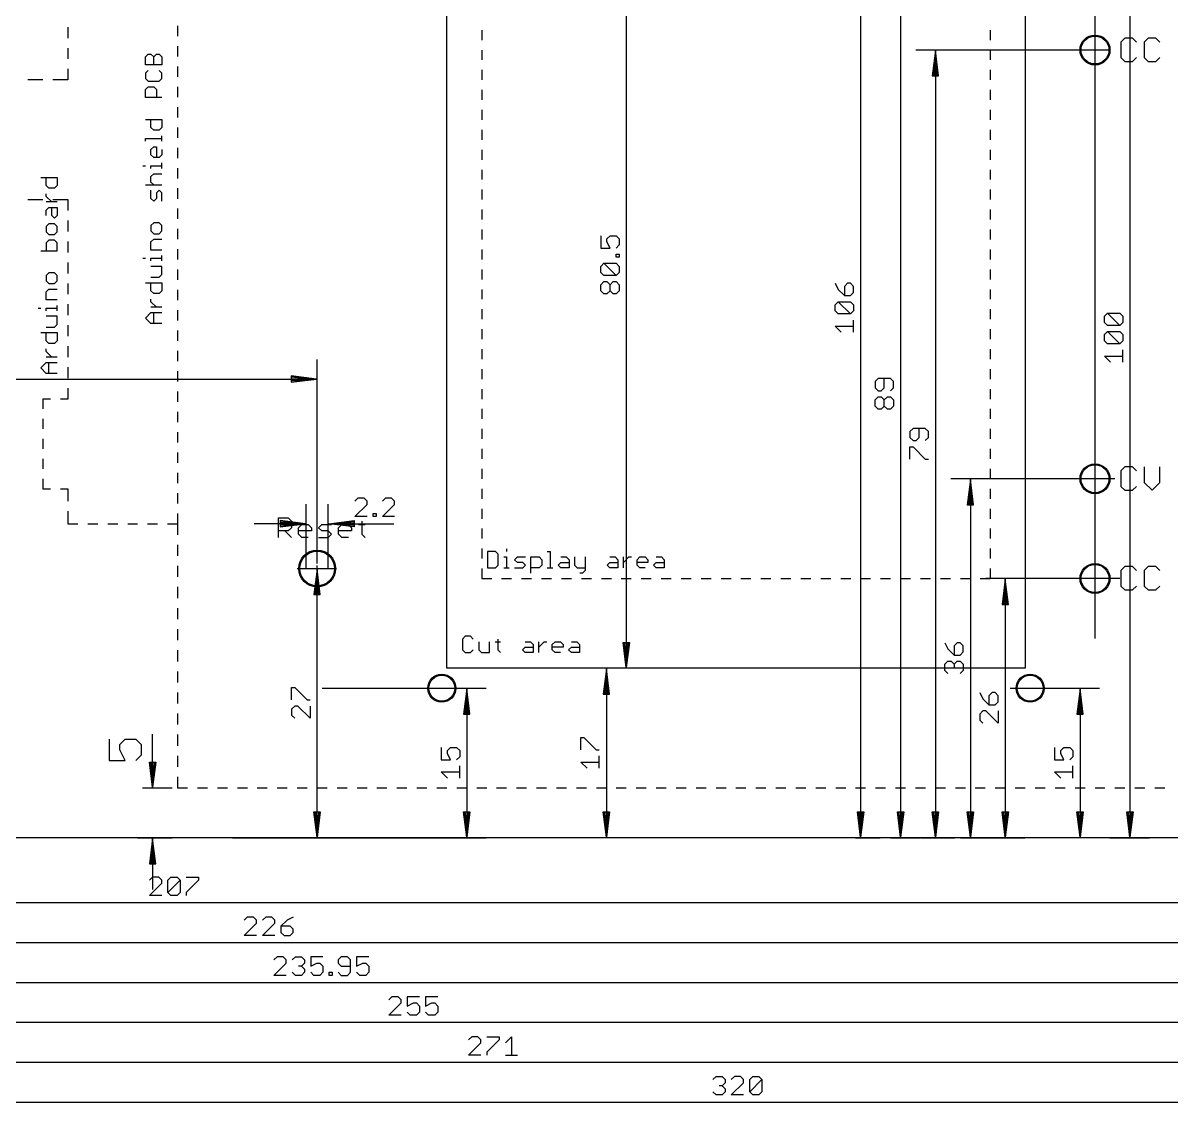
# Model space of a CAD drawing. Extents: x -29 to 390, y -517 to 219.
# Drawn here: x 88.5 to 203.6, y -511.5 to -403.3 of the extents above; entities that cross this region are included whole.
import ezdxf

# ---------------------------------------------------------------- set-up
doc = ezdxf.new("R2010")
doc.units = 0
for name, color, linetype in [('100', 175, 'CONTINUOUS'), ('109', 82, 'CONTINUOUS'), ('20', 4, 'CONTINUOUS'), ('29', 2, 'CONTINUOUS'), ('30', 253, 'CONTINUOUS'), ('47', 2, 'CONTINUOUS')]:
    doc.layers.add(name, color=color, linetype=linetype)

msp = doc.modelspace()

# ---------------------------------------------------------------- linework, layer by layer
at = {"layer": '100'}
for p, q in [((198.9914, -404.8096), (198.6016, -405.1994)), ((198.6016, -405.1994), (198.6016, -406.7586)), ((199.771, -404.8096), (198.9914, -404.8096)), ((200.1608, -405.1994), (199.771, -404.8096)), ((201.3302, -404.8096), (200.9404, -405.1994)), ((200.9404, -405.1994), (200.9404, -406.7586)), ((202.1098, -404.8096), (201.3302, -404.8096)), ((202.4996, -405.1994), (202.1098, -404.8096)), ((198.6016, -406.7586), (198.9914, -407.1484)), ((198.9914, -407.1484), (199.771, -407.1484)), ((199.771, -407.1484), (200.1608, -406.7586)), ((200.9404, -406.7586), (201.3302, -407.1484)), ((201.3302, -407.1484), (202.1098, -407.1484)), ((202.1098, -407.1484), (202.4996, -406.7586)), ((198.9914, -447.8096), (198.6016, -448.1994)), ((199.771, -447.8096), (198.9914, -447.8096)), ((200.1608, -448.1994), (199.771, -447.8096)), ((200.9404, -447.8096), (200.9404, -449.3688)), ((202.4996, -449.3688), (202.4996, -447.8096)), ((198.6016, -448.1994), (198.6016, -449.7586)), ((198.6016, -449.7586), (198.9914, -450.1484)), ((199.771, -450.1484), (200.1608, -449.7586)), ((200.9404, -449.3688), (201.72, -450.1484)), ((201.72, -450.1484), (202.4996, -449.3688)), ((198.9914, -450.1484), (199.771, -450.1484)), ((114.1143, -454.8857), (114.1143, -452.9282)), ((114.1143, -452.9282), (115.093, -452.9282)), ((115.093, -452.9282), (115.4193, -453.2545)), ((115.4193, -453.2545), (115.4193, -453.907)), ((116.1257, -453.907), (116.4519, -453.5807)), ((116.4519, -453.5807), (117.1044, -453.5807)), ((117.1044, -453.5807), (117.4306, -453.907)), ((118.137, -453.907), (118.4633, -453.5807)), ((118.4633, -453.5807), (119.442, -453.5807)), ((120.1484, -453.907), (120.4746, -453.5807)), ((120.4746, -453.5807), (121.1271, -453.5807)), ((121.1271, -453.5807), (121.4534, -453.907)), ((122.1598, -453.5807), (122.8123, -453.5807)), ((122.486, -453.2545), (122.486, -454.5595)), ((115.093, -454.2332), (114.1143, -454.2332)), ((114.7668, -454.2332), (115.4193, -454.8857)), ((115.4193, -453.907), (115.093, -454.2332)), ((116.1257, -454.5595), (116.1257, -453.907)), ((117.4306, -454.2332), (116.1257, -454.2332)), ((116.4519, -454.8857), (116.1257, -454.5595)), ((117.4306, -453.907), (117.4306, -454.2332)), ((118.4633, -454.2332), (118.137, -453.907)), ((119.1158, -454.2332), (118.4633, -454.2332)), ((119.442, -454.5595), (119.1158, -454.2332)), ((119.1158, -454.8857), (119.442, -454.5595)), ((120.1484, -454.5595), (120.1484, -453.907)), ((121.4534, -454.2332), (120.1484, -454.2332)), ((120.4746, -454.8857), (120.1484, -454.5595)), ((121.4534, -453.907), (121.4534, -454.2332)), ((122.486, -454.5595), (122.8123, -454.8857)), ((117.1044, -454.8857), (116.4519, -454.8857)), ((118.137, -454.8857), (119.1158, -454.8857)), ((121.1271, -454.8857), (120.4746, -454.8857)), ((198.9914, -457.8096), (198.6016, -458.1994)), ((199.771, -457.8096), (198.9914, -457.8096)), ((200.1608, -458.1994), (199.771, -457.8096)), ((201.3302, -457.8096), (200.9404, -458.1994)), ((202.1098, -457.8096), (201.3302, -457.8096)), ((202.4996, -458.1994), (202.1098, -457.8096)), ((198.6016, -458.1994), (198.6016, -459.7586)), ((200.9404, -458.1994), (200.9404, -459.7586)), ((198.6016, -459.7586), (198.9914, -460.1484)), ((198.9914, -460.1484), (199.771, -460.1484)), ((199.771, -460.1484), (200.1608, -459.7586)), ((200.9404, -459.7586), (201.3302, -460.1484)), ((201.3302, -460.1484), (202.1098, -460.1484)), ((202.1098, -460.1484), (202.4996, -459.7586))]:
    msp.add_line(p, q, dxfattribs=at)
at = {"layer": '109'}
for p, q in [((93, -403.7), (93, -404.8)), ((104, -403.5741), (104, -404.6111)), ((93, -405.8), (93, -406.9)), ((104, -405.6111), (104, -406.6481)), ((100.7968, -406.6887), (101.068, -406.4175)), ((100.7968, -407.5022), (100.7968, -406.6887)), ((102.4238, -407.5022), (100.7968, -407.5022)), ((101.068, -406.4175), (101.3391, -406.4175)), ((101.3391, -406.4175), (101.6103, -406.6887)), ((101.6103, -406.6887), (101.8815, -406.4175)), ((101.6103, -407.5022), (101.6103, -406.6887)), ((101.8815, -406.4175), (102.1526, -406.4175)), ((102.1526, -406.4175), (102.4238, -406.6887)), ((102.4238, -406.6887), (102.4238, -407.5022)), ((93, -407.9), (93, -409)), ((101.068, -408.0547), (100.7968, -408.3258)), ((100.7968, -408.3258), (100.7968, -408.8682)), ((102.4238, -408.3258), (102.1526, -408.0547)), ((102.4238, -408.8682), (102.4238, -408.3258)), ((104, -407.6481), (104, -408.6852)), ((90.5, -409), (89, -409)), ((93, -409), (91.5, -409)), ((100.7968, -408.8682), (101.068, -409.1393)), ((100.7968, -409.963), (101.068, -409.6918)), ((101.068, -409.1393), (102.1526, -409.1393)), ((101.068, -409.6918), (101.6103, -409.6918)), ((101.6103, -409.6918), (101.8815, -409.963)), ((102.1526, -409.1393), (102.4238, -408.8682)), ((104, -409.6852), (104, -410.7222)), ((100.7968, -410.7765), (100.7968, -409.963)), ((102.4238, -410.7765), (100.7968, -410.7765)), ((101.8815, -409.963), (101.8815, -410.7765)), ((104, -411.7222), (104, -412.7593)), ((100.7968, -412.9661), (102.4238, -412.9661)), ((101.3391, -413.7796), (101.3391, -412.9661)), ((102.4238, -412.9661), (102.4238, -413.7796)), ((101.6103, -414.0508), (101.3391, -413.7796)), ((102.1526, -414.0508), (101.6103, -414.0508)), ((102.4238, -413.7796), (102.1526, -414.0508)), ((104, -413.7593), (104, -414.7963)), ((100.7968, -415.1422), (100.7968, -414.8711)), ((100.7968, -414.8711), (102.4238, -414.8711)), ((102.4238, -415.1422), (102.4238, -414.5999)), ((101.3391, -415.9659), (101.6103, -415.6947)), ((101.3391, -416.5082), (101.3391, -415.9659)), ((101.6103, -416.7794), (101.3391, -416.5082)), ((101.6103, -415.6947), (101.8815, -415.6947)), ((101.8815, -415.6947), (101.8815, -416.7794)), ((102.4238, -416.5082), (102.1526, -416.7794)), ((102.4238, -415.9659), (102.4238, -416.5082)), ((104, -415.7963), (104, -416.8333)), ((100.5256, -417.5997), (100.7968, -417.5997)), ((101.3391, -417.8708), (101.3391, -417.5997)), ((101.3391, -417.5997), (102.4238, -417.5997)), ((102.1526, -416.7794), (101.6103, -416.7794)), ((102.4238, -417.8708), (102.4238, -417.3285)), ((104, -417.8333), (104, -418.8704)), ((90.2968, -418.7847), (91.9238, -418.7847)), ((90.8391, -419.5982), (90.8391, -418.7847)), ((91.9238, -418.7847), (91.9238, -419.5982)), ((101.3391, -418.6945), (101.6103, -418.4233)), ((101.3391, -419.2368), (101.3391, -418.6945)), ((101.6103, -418.4233), (102.4238, -418.4233)), ((91.1103, -419.8694), (90.8391, -419.5982)), ((91.6526, -419.8694), (91.1103, -419.8694)), ((91.9238, -419.5982), (91.6526, -419.8694)), ((100.7968, -419.508), (102.4238, -419.508)), ((101.6103, -419.508), (101.3391, -419.2368)), ((101.3391, -420.874), (101.3391, -420.0605)), ((102.1526, -420.0605), (101.8815, -420.3316)), ((102.4238, -420.3316), (102.1526, -420.0605)), ((104, -419.8704), (104, -420.9074)), ((89, -421), (90.5, -421)), ((90.8391, -420.6913), (90.8391, -420.4202)), ((91.3815, -421.2337), (90.8391, -420.6913)), ((91.9238, -421.2337), (90.8391, -421.2337)), ((91.5, -421), (93, -421)), ((93, -421), (93, -422.1)), ((101.6103, -421.1451), (101.3391, -420.874)), ((101.8815, -420.874), (101.6103, -421.1451)), ((101.8815, -420.3316), (101.8815, -420.874)), ((102.4238, -421.1451), (102.4238, -420.3316)), ((90.8391, -422.0573), (91.1103, -421.7862)), ((90.8391, -422.5997), (90.8391, -422.0573)), ((91.1103, -421.7862), (91.9238, -421.7862)), ((91.3815, -422.5997), (91.3815, -421.7862)), ((91.9238, -421.7862), (91.9238, -422.5997)), ((104, -421.9074), (104, -422.9444)), ((91.1103, -423.4233), (90.8391, -423.6945)), ((91.6526, -423.4233), (91.1103, -423.4233)), ((91.6526, -422.8708), (91.3815, -422.5997)), ((91.9238, -422.5997), (91.6526, -422.8708)), ((91.9238, -423.6945), (91.6526, -423.4233)), ((93, -423.1), (93, -424.2)), ((101.6103, -423.3348), (101.3391, -423.6059)), ((101.3391, -423.6059), (101.3391, -424.1483)), ((102.1526, -423.3348), (101.6103, -423.3348)), ((102.4238, -423.6059), (102.1526, -423.3348)), ((102.4238, -424.1483), (102.4238, -423.6059)), ((90.8391, -423.6945), (90.8391, -424.2368)), ((90.8391, -424.2368), (91.1103, -424.508)), ((91.1103, -424.508), (91.6526, -424.508)), ((91.6526, -424.508), (91.9238, -424.2368)), ((91.9238, -424.2368), (91.9238, -423.6945)), ((101.3391, -424.1483), (101.6103, -424.4194)), ((101.6103, -424.4194), (102.1526, -424.4194)), ((102.1526, -424.4194), (102.4238, -424.1483)), ((104, -423.9444), (104, -424.9815)), ((91.1103, -425.0605), (90.8391, -425.3316)), ((90.8391, -425.3316), (90.8391, -426.1451)), ((91.6526, -425.0605), (91.1103, -425.0605)), ((91.9238, -425.3316), (91.6526, -425.0605)), ((91.9238, -426.1451), (91.9238, -425.3316)), ((93, -425.2), (93, -426.3)), ((101.3391, -425.2431), (101.6103, -424.9719)), ((101.3391, -426.0566), (101.3391, -425.2431)), ((101.6103, -424.9719), (102.4238, -424.9719)), ((90.2968, -426.1451), (91.9238, -426.1451)), ((100.5256, -426.8769), (100.7968, -426.8769)), ((102.4238, -426.0566), (101.3391, -426.0566)), ((101.3391, -427.148), (101.3391, -426.8769)), ((101.3391, -426.8769), (102.4238, -426.8769)), ((102.4238, -427.148), (102.4238, -426.6057)), ((104, -425.9815), (104, -427.0185)), ((93, -427.3), (93, -428.4)), ((102.4238, -427.7005), (101.3391, -427.7005)), ((102.4238, -428.514), (102.4238, -427.7005)), ((104, -428.0185), (104, -429.0556)), ((91.1103, -428.3348), (90.8391, -428.6059)), ((90.8391, -428.6059), (90.8391, -429.1483)), ((90.8391, -429.1483), (91.1103, -429.4194)), ((91.6526, -428.3348), (91.1103, -428.3348)), ((91.9238, -428.6059), (91.6526, -428.3348)), ((91.6526, -429.4194), (91.9238, -429.1483)), ((91.9238, -429.1483), (91.9238, -428.6059)), ((93, -429.4), (93, -430.5)), ((100.7968, -429.3377), (102.4238, -429.3377)), ((101.3391, -428.7852), (102.1526, -428.7852)), ((101.3391, -430.1512), (101.3391, -429.3377)), ((102.1526, -428.7852), (102.4238, -428.514)), ((102.4238, -429.3377), (102.4238, -430.1512)), ((90.8391, -430.2431), (91.1103, -429.9719)), ((90.8391, -431.0566), (90.8391, -430.2431)), ((91.1103, -429.4194), (91.6526, -429.4194)), ((91.1103, -429.9719), (91.9238, -429.9719)), ((101.6103, -430.4223), (101.3391, -430.1512)), ((102.1526, -430.4223), (101.6103, -430.4223)), ((102.4238, -430.1512), (102.1526, -430.4223)), ((104, -430.0556), (104, -431.0926)), ((91.9238, -431.0566), (90.8391, -431.0566)), ((91.9238, -432.148), (91.9238, -431.6057)), ((93, -431.5), (93, -432.6)), ((101.3391, -431.2443), (101.3391, -430.9732)), ((101.8815, -431.7866), (101.3391, -431.2443)), ((90.0256, -431.8769), (90.2968, -431.8769)), ((90.8391, -432.148), (90.8391, -431.8769)), ((90.8391, -431.8769), (91.9238, -431.8769)), ((91.9238, -432.7005), (90.8391, -432.7005)), ((91.9238, -433.514), (91.9238, -432.7005)), ((100.7968, -432.8815), (101.3391, -432.3391)), ((102.4238, -431.7866), (101.3391, -431.7866)), ((101.3391, -432.3391), (102.4238, -432.3391)), ((101.6103, -433.4238), (101.6103, -432.3391)), ((104, -432.0926), (104, -433.1296)), ((90.8391, -433.7852), (91.6526, -433.7852)), ((91.6526, -433.7852), (91.9238, -433.514)), ((93, -433.6), (93, -434.7)), ((101.3391, -433.4238), (100.7968, -432.8815)), ((102.4238, -433.4238), (101.3391, -433.4238)), ((90.2968, -434.3377), (91.9238, -434.3377)), ((90.8391, -435.1512), (90.8391, -434.3377)), ((91.1103, -435.4223), (90.8391, -435.1512)), ((91.9238, -435.1512), (91.6526, -435.4223)), ((91.9238, -434.3377), (91.9238, -435.1512)), ((104, -434.1296), (104, -435.1667)), ((90.8391, -436.2443), (90.8391, -435.9732)), ((91.3815, -436.7866), (90.8391, -436.2443)), ((91.6526, -435.4223), (91.1103, -435.4223)), ((93, -435.7), (93, -436.8)), ((104, -436.1667), (104, -437.2037)), ((90.2968, -437.8815), (90.8391, -437.3391)), ((91.9238, -436.7866), (90.8391, -436.7866)), ((90.8391, -437.3391), (91.9238, -437.3391)), ((91.1103, -438.4238), (91.1103, -437.3391)), ((90.8391, -438.4238), (90.2968, -437.8815)), ((91.9238, -438.4238), (90.8391, -438.4238)), ((93, -437.8), (93, -438.9)), ((104, -438.2037), (104, -439.2407)), ((93, -439.9), (93, -441)), ((104, -440.2407), (104, -441.2778)), ((91.25, -441), (90.5, -441)), ((90.5, -441), (90.5, -442)), ((93, -441), (92.25, -441)), ((90.5, -443), (90.5, -444)), ((104, -442.2778), (104, -443.3148)), ((104, -444.3148), (104, -445.3519)), ((90.5, -445), (90.5, -446)), ((104, -446.3519), (104, -447.3889)), ((90.5, -447), (90.5, -448)), ((104, -448.3889), (104, -449.4259)), ((90.5, -449), (90.5, -450)), ((90.5, -450), (91.25, -450)), ((92.25, -450), (93, -450)), ((93, -450), (93, -451.25)), ((104, -450.4259), (104, -451.463)), ((93, -452.25), (93, -453.5)), ((93, -453.5), (94, -453.5)), ((95, -453.5), (96, -453.5)), ((97, -453.5), (98, -453.5)), ((99, -453.5), (100, -453.5)), ((101, -453.5), (102, -453.5)), ((103, -453.5), (104, -453.5)), ((104, -452.463), (104, -453.5)), ((104, -453.5), (104, -454.6154)), ((104, -455.6154), (104, -456.7308)), ((104, -457.7308), (104, -458.8462)), ((104, -459.8462), (104, -460.9615)), ((104, -461.9615), (104, -463.0769)), ((104, -464.0769), (104, -465.1923)), ((104, -466.1923), (104, -467.3077)), ((104, -468.3077), (104, -469.4231)), ((104, -470.4231), (104, -471.5385)), ((104, -472.5385), (104, -473.6538)), ((97.1319, -475.1114), (97.1319, -477.2603)), ((98.2064, -475.6486), (98.7436, -475.1114)), ((98.7436, -475.1114), (99.8181, -475.1114)), ((99.8181, -475.1114), (100.3553, -475.6486)), ((101.5, -479.935), (101.5, -474.6151)), ((104, -474.6538), (104, -475.7692)), ((98.2064, -476.1859), (98.2064, -475.6486)), ((98.7436, -477.2603), (98.2064, -476.1859)), ((100.3553, -475.6486), (100.3553, -476.7231)), ((97.1319, -477.2603), (98.7436, -477.2603)), ((100.3553, -476.7231), (99.8181, -477.2603)), ((101.5, -479.935), (101.1808, -477.4)), ((101.1808, -477.4), (101.8192, -477.4)), ((101.5, -479.935), (101.24, -477.4)), ((101.5, -479.935), (101.37, -477.4)), ((101.8192, -477.4), (101.5, -479.935)), ((101.63, -477.4), (101.5, -479.935)), ((101.76, -477.4), (101.5, -479.935)), ((104, -476.7692), (104, -477.8846)), ((104, -478.8846), (104, -480)), ((100.5, -480), (103.45, -480)), ((104, -480), (105, -480)), ((106, -480), (107, -480)), ((108, -480), (109, -480)), ((110, -480), (111, -480)), ((112, -480), (113, -480)), ((114, -480), (115, -480)), ((116, -480), (117, -480)), ((118, -480), (119, -480)), ((120, -480), (121, -480)), ((122, -480), (123, -480)), ((124, -480), (125, -480)), ((126, -480), (127, -480)), ((128, -480), (129, -480)), ((130, -480), (131, -480)), ((132, -480), (133, -480)), ((134, -480), (135, -480)), ((136, -480), (137, -480)), ((138, -480), (139, -480)), ((140, -480), (141, -480)), ((142, -480), (143, -480)), ((144, -480), (145, -480)), ((146, -480), (147, -480)), ((148, -480), (149, -480)), ((150, -480), (151, -480)), ((152, -480), (153, -480)), ((154, -480), (155, -480)), ((156, -480), (157, -480)), ((158, -480), (159, -480)), ((160, -480), (161, -480)), ((162, -480), (163, -480)), ((164, -480), (165, -480)), ((166, -480), (167, -480)), ((168, -480), (169, -480)), ((170, -480), (171, -480)), ((172, -480), (173, -480)), ((174, -480), (175, -480)), ((176, -480), (177, -480)), ((178, -480), (179, -480)), ((180, -480), (181, -480)), ((182, -480), (183, -480)), ((184, -480), (185, -480)), ((186, -480), (187, -480)), ((188, -480), (189, -480)), ((190, -480), (191, -480)), ((192, -480), (193, -480)), ((194, -480), (195, -480)), ((196, -480), (197, -480)), ((198, -480), (199, -480)), ((200, -480), (201, -480)), ((202, -480), (203, -480)), ((100, -485), (103.45, -485)), ((101.5, -485.065), (101.1808, -487.6)), ((101.5, -485.065), (101.24, -487.6)), ((101.5, -485.065), (101.37, -487.6)), ((101.5, -485.065), (101.5, -490.2)), ((101.8192, -487.6), (101.5, -485.065)), ((101.63, -487.6), (101.5, -485.065)), ((101.76, -487.6), (101.5, -485.065)), ((101.1808, -487.6), (101.8192, -487.6))]:
    msp.add_line(p, q, dxfattribs=at)
at = {"layer": '20'}
for p, q in [((131, -468), (131, -387.5)), ((189, -387.5), (189, -468)), ((134.5, -404), (134.5, -405)), ((185.5, -404), (185.5, -405)), ((134.5, -406), (134.5, -407)), ((185.5, -406), (185.5, -407)), ((134.5, -408), (134.5, -409)), ((185.5, -408), (185.5, -409)), ((134.5, -410), (134.5, -411)), ((185.5, -410), (185.5, -411)), ((134.5, -412), (134.5, -413)), ((185.5, -412), (185.5, -413)), ((134.5, -414), (134.5, -415)), ((185.5, -414), (185.5, -415)), ((134.5, -416), (134.5, -417)), ((185.5, -416), (185.5, -417)), ((134.5, -418), (134.5, -419)), ((185.5, -418), (185.5, -419)), ((134.5, -420), (134.5, -421)), ((185.5, -420), (185.5, -421)), ((134.5, -422), (134.5, -423)), ((185.5, -422), (185.5, -423)), ((134.5, -424), (134.5, -425)), ((185.5, -424), (185.5, -425)), ((134.5, -426), (134.5, -427)), ((185.5, -426), (185.5, -427)), ((134.5, -428), (134.5, -429)), ((185.5, -428), (185.5, -429)), ((134.5, -430), (134.5, -431)), ((185.5, -430), (185.5, -431)), ((134.5, -432), (134.5, -433)), ((185.5, -432), (185.5, -433)), ((134.5, -434), (134.5, -435)), ((185.5, -434), (185.5, -435)), ((134.5, -436), (134.5, -437)), ((185.5, -436), (185.5, -437)), ((134.5, -438), (134.5, -439)), ((185.5, -438), (185.5, -439)), ((134.5, -440), (134.5, -441)), ((185.5, -440), (185.5, -441)), ((134.5, -442), (134.5, -443)), ((185.5, -442), (185.5, -443)), ((134.5, -444), (134.5, -445)), ((185.5, -444), (185.5, -445)), ((134.5, -446), (134.5, -447)), ((185.5, -446), (185.5, -447)), ((134.5, -448), (134.5, -449)), ((185.5, -448), (185.5, -449)), ((134.5, -450), (134.5, -451)), ((185.5, -450), (185.5, -451)), ((134.5, -452), (134.5, -453)), ((185.5, -452), (185.5, -453)), ((134.5, -454), (134.5, -455)), ((185.5, -454), (185.5, -455)), ((134.5, -456), (134.5, -457)), ((135.0762, -456.2968), (135.0762, -457.9238)), ((135.8897, -456.2968), (135.0762, -456.2968)), ((136.1609, -456.568), (135.8897, -456.2968)), ((136.1609, -457.6526), (136.1609, -456.568)), ((136.7134, -456.8391), (136.9845, -456.8391)), ((136.9845, -456.0256), (136.9845, -456.2968)), ((136.9845, -456.8391), (136.9845, -457.9238)), ((137.8048, -457.1103), (138.076, -456.8391)), ((138.076, -456.8391), (138.8895, -456.8391)), ((139.442, -458.4661), (139.442, -456.8391)), ((139.442, -456.8391), (140.2554, -456.8391)), ((140.2554, -456.8391), (140.5266, -457.1103)), ((141.0791, -456.2968), (141.3503, -456.2968)), ((141.3503, -456.2968), (141.3503, -457.9238)), ((142.4417, -456.8391), (142.984, -456.8391)), ((142.984, -456.8391), (143.2552, -457.1103)), ((143.8077, -456.8391), (143.8077, -457.6526)), ((144.8924, -456.8391), (144.8924, -458.195)), ((147.3532, -456.8391), (147.8955, -456.8391)), ((147.8955, -456.8391), (148.1667, -457.1103)), ((148.7192, -457.9238), (148.7192, -456.8391)), ((148.7192, -457.3815), (149.2615, -456.8391)), ((149.2615, -456.8391), (149.5327, -456.8391)), ((150.0835, -457.1103), (150.3546, -456.8391)), ((150.3546, -456.8391), (150.897, -456.8391)), ((150.897, -456.8391), (151.1681, -457.1103)), ((151.9918, -456.8391), (152.5341, -456.8391)), ((152.5341, -456.8391), (152.8053, -457.1103)), ((185.5, -456), (185.5, -457)), ((134.5, -458), (134.5, -459)), ((135.0762, -457.9238), (135.8897, -457.9238)), ((135.8897, -457.9238), (136.1609, -457.6526)), ((136.7134, -457.9238), (137.2557, -457.9238)), ((138.076, -457.3815), (137.8048, -457.1103)), ((137.8048, -457.9238), (138.6183, -457.9238)), ((138.6183, -457.3815), (138.076, -457.3815)), ((138.8895, -457.6526), (138.6183, -457.3815)), ((138.6183, -457.9238), (138.8895, -457.6526)), ((140.2554, -457.9238), (139.442, -457.9238)), ((140.5266, -457.6526), (140.2554, -457.9238)), ((140.5266, -457.1103), (140.5266, -457.6526)), ((141.0791, -457.9238), (141.6214, -457.9238)), ((142.1705, -457.6526), (142.4417, -457.3815)), ((142.4417, -457.9238), (142.1705, -457.6526)), ((142.4417, -457.3815), (143.2552, -457.3815)), ((143.2552, -457.9238), (142.4417, -457.9238)), ((143.2552, -457.1103), (143.2552, -457.9238)), ((143.8077, -457.6526), (144.0789, -457.9238)), ((144.0789, -457.9238), (144.8924, -457.9238)), ((144.8924, -458.195), (144.6212, -458.4661)), ((147.082, -457.6526), (147.3532, -457.3815)), ((147.3532, -457.9238), (147.082, -457.6526)), ((147.3532, -457.3815), (148.1667, -457.3815)), ((148.1667, -457.9238), (147.3532, -457.9238)), ((148.1667, -457.1103), (148.1667, -457.9238)), ((150.0835, -457.6526), (150.0835, -457.1103)), ((151.1681, -457.3815), (150.0835, -457.3815)), ((150.3546, -457.9238), (150.0835, -457.6526)), ((150.897, -457.9238), (150.3546, -457.9238)), ((151.1681, -457.1103), (151.1681, -457.3815)), ((151.7206, -457.6526), (151.9918, -457.3815)), ((151.9918, -457.9238), (151.7206, -457.6526)), ((151.9918, -457.3815), (152.8053, -457.3815)), ((152.8053, -457.9238), (151.9918, -457.9238)), ((152.8053, -457.1103), (152.8053, -457.9238)), ((185.5, -458), (185.5, -459)), ((134.5, -459), (135.5, -459)), ((136.5, -459), (137.5, -459)), ((138.5, -459), (139.5, -459)), ((140.5, -459), (141.5, -459)), ((142.5, -459), (143.5, -459)), ((144.6212, -458.4661), (144.35, -458.4661)), ((144.5, -459), (145.5, -459)), ((146.5, -459), (147.5, -459)), ((148.5, -459), (149.5, -459)), ((150.5, -459), (151.5, -459)), ((152.5, -459), (153.5, -459)), ((154.5, -459), (155.5, -459)), ((156.5, -459), (157.5, -459)), ((158.5, -459), (159.5, -459)), ((160.5, -459), (161.5, -459)), ((162.5, -459), (163.5, -459)), ((164.5, -459), (165.5, -459)), ((166.5, -459), (167.5, -459)), ((168.5, -459), (169.5, -459)), ((170.5, -459), (171.5, -459)), ((172.5, -459), (173.5, -459)), ((174.5, -459), (175.5, -459)), ((176.5, -459), (177.5, -459)), ((178.5, -459), (179.5, -459)), ((180.5, -459), (181.5, -459)), ((182.5, -459), (183.5, -459)), ((184.5, -459), (185.5, -459)), ((132.8474, -464.7968), (132.5762, -465.068)), ((132.5762, -465.068), (132.5762, -466.1526)), ((133.3897, -464.7968), (132.8474, -464.7968)), ((133.6609, -465.068), (133.3897, -464.7968)), ((136.1217, -465.068), (136.1217, -466.1526)), ((132.5762, -466.1526), (132.8474, -466.4238)), ((133.3897, -466.4238), (133.6609, -466.1526)), ((134.2134, -465.3391), (134.2134, -466.1526)), ((134.2134, -466.1526), (134.4845, -466.4238)), ((135.298, -466.4238), (135.298, -465.3391)), ((135.8505, -465.3391), (136.3928, -465.3391)), ((136.1217, -466.1526), (136.3928, -466.4238)), ((138.5791, -466.1526), (138.8503, -465.8815)), ((138.8503, -466.4238), (138.5791, -466.1526)), ((138.8503, -465.3391), (139.3926, -465.3391)), ((138.8503, -465.8815), (139.6638, -465.8815)), ((139.3926, -465.3391), (139.6638, -465.6103)), ((139.6638, -465.6103), (139.6638, -466.4238)), ((140.2163, -466.4238), (140.2163, -465.3391)), ((140.2163, -465.8815), (140.7586, -465.3391)), ((140.7586, -465.3391), (141.0298, -465.3391)), ((141.5806, -465.6103), (141.8517, -465.3391)), ((141.5806, -466.1526), (141.5806, -465.6103)), ((142.6652, -465.8815), (141.5806, -465.8815)), ((141.8517, -466.4238), (141.5806, -466.1526)), ((141.8517, -465.3391), (142.3941, -465.3391)), ((142.3941, -465.3391), (142.6652, -465.6103)), ((142.6652, -465.6103), (142.6652, -465.8815)), ((143.2177, -466.1526), (143.4889, -465.8815)), ((143.4889, -466.4238), (143.2177, -466.1526)), ((143.4889, -465.3391), (144.0312, -465.3391)), ((143.4889, -465.8815), (144.3024, -465.8815)), ((144.0312, -465.3391), (144.3024, -465.6103)), ((144.3024, -465.6103), (144.3024, -466.4238)), ((132.8474, -466.4238), (133.3897, -466.4238)), ((134.4845, -466.4238), (135.298, -466.4238)), ((139.6638, -466.4238), (138.8503, -466.4238)), ((142.3941, -466.4238), (141.8517, -466.4238)), ((144.3024, -466.4238), (143.4889, -466.4238)), ((189, -468), (131, -468)), ((320, -485), (0, -485))]:
    msp.add_line(p, q, dxfattribs=at)
for centre, radius in [((196, -406), 1.4), ((196, -449), 1.4), ((118, -458), 1.75), ((196, -459), 1.4), ((130.5, -470), 1.3), ((189.5, -470), 1.3)]:
    msp.add_circle(centre, radius, dxfattribs=at)
at = {"layer": '29'}
for centre, radius in [((196, -406), 1.5016), ((196, -449), 1.5016), ((118, -458), 1.8516), ((196, -459), 1.5016), ((130.5, -470), 1.4016), ((189.5, -470), 1.4016)]:
    msp.add_circle(centre, radius, dxfattribs=at)
at = {"layer": '30'}
for centre, radius in [((196, -406), 1.5016), ((196, -449), 1.5016), ((118, -458), 1.8516), ((196, -459), 1.5016), ((130.5, -470), 1.4016), ((189.5, -470), 1.4016)]:
    msp.add_circle(centre, radius, dxfattribs=at)
at = {"layer": '47'}
for p, q in [((196, -465), (196, -349.05)), ((172.5, -379.065), (172.5, -484.935)), ((199.5, -385.065), (199.5, -484.935)), ((149, -387.565), (149, -467.935)), ((176.5, -396.065), (176.5, -484.935)), ((197.5, -406), (178.05, -406)), ((180, -406.065), (179.6808, -408.6)), ((180, -406.065), (179.74, -408.6)), ((180, -406.065), (179.87, -408.6)), ((180, -406.065), (180, -484.935)), ((180.3192, -408.6), (180, -406.065)), ((180.13, -408.6), (180, -406.065)), ((180.26, -408.6), (180, -406.065)), ((179.6808, -408.6), (180.3192, -408.6)), ((146.4446, -424.6264), (146.4446, -425.8592)), ((147.061, -424.9346), (147.3692, -424.6264)), ((147.3692, -424.6264), (147.9856, -424.6264)), ((147.9856, -424.6264), (148.2938, -424.9346)), ((146.4446, -425.8592), (147.3692, -425.8592)), ((147.061, -425.2428), (147.061, -424.9346)), ((147.3692, -425.8592), (147.061, -425.2428)), ((148.2938, -425.551), (147.9856, -425.8592)), ((148.2938, -424.9346), (148.2938, -425.551)), ((147.9856, -426.78), (147.9856, -426.4718)), ((147.9856, -426.4718), (148.2938, -426.4718)), ((148.2938, -426.78), (147.9856, -426.78)), ((148.2938, -426.4718), (148.2938, -426.78)), ((146.4446, -427.697), (146.7528, -427.3888)), ((146.4446, -428.3134), (146.4446, -427.697)), ((146.7528, -427.3888), (147.9856, -427.3888)), ((147.9856, -428.6216), (146.7528, -427.3888)), ((147.9856, -427.3888), (148.2938, -427.697)), ((148.2938, -427.697), (148.2938, -428.3134)), ((146.7528, -428.6216), (146.4446, -428.3134)), ((146.4446, -429.5385), (146.7528, -429.2304)), ((147.9856, -428.6216), (146.7528, -428.6216)), ((146.7528, -429.2304), (147.061, -429.2304)), ((147.061, -429.2304), (147.3692, -429.5385)), ((147.3692, -429.5385), (147.6774, -429.2304)), ((147.6774, -429.2304), (147.9856, -429.2304)), ((148.2938, -428.3134), (147.9856, -428.6216)), ((147.9856, -429.2304), (148.2938, -429.5385)), ((169.9446, -429.3955), (170.2528, -430.0119)), ((171.1774, -429.3955), (170.8692, -429.7037)), ((171.4856, -429.3955), (171.1774, -429.3955)), ((171.7938, -429.7037), (171.4856, -429.3955)), ((146.4446, -430.1549), (146.4446, -429.5385)), ((146.7528, -430.4631), (146.4446, -430.1549)), ((147.061, -430.4631), (146.7528, -430.4631)), ((147.3692, -430.1549), (147.061, -430.4631)), ((147.3692, -430.1549), (147.3692, -429.5385)), ((147.6774, -430.4631), (147.3692, -430.1549)), ((147.9856, -430.4631), (147.6774, -430.4631)), ((148.2938, -430.1549), (147.9856, -430.4631)), ((148.2938, -429.5385), (148.2938, -430.1549)), ((170.2528, -430.0119), (170.8692, -430.6283)), ((170.8692, -429.7037), (170.8692, -430.6283)), ((171.4856, -430.6283), (171.7938, -430.3201)), ((171.7938, -430.3201), (171.7938, -429.7037)), ((169.9446, -431.5453), (170.2528, -431.2371)), ((169.9446, -432.1617), (169.9446, -431.5453)), ((170.2528, -431.2371), (171.4856, -431.2371)), ((171.4856, -432.4699), (170.2528, -431.2371)), ((170.8692, -430.6283), (171.4856, -430.6283)), ((171.4856, -431.2371), (171.7938, -431.5453)), ((171.7938, -431.5453), (171.7938, -432.1617)), ((170.2528, -432.4699), (169.9446, -432.1617)), ((171.4856, -432.4699), (170.2528, -432.4699)), ((171.7938, -432.1617), (171.4856, -432.4699)), ((196.9446, -432.7037), (197.2528, -432.3955)), ((196.9446, -433.3201), (196.9446, -432.7037)), ((197.2528, -432.3955), (198.4856, -432.3955)), ((198.4856, -433.6283), (197.2528, -432.3955)), ((198.4856, -432.3955), (198.7938, -432.7037)), ((198.7938, -432.7037), (198.7938, -433.3201)), ((170.561, -434.3115), (169.9446, -433.6951)), ((169.9446, -433.6951), (171.7938, -433.6951)), ((171.7938, -434.3115), (171.7938, -433.0787)), ((197.2528, -433.6283), (196.9446, -433.3201)), ((198.4856, -433.6283), (197.2528, -433.6283)), ((198.7938, -433.3201), (198.4856, -433.6283)), ((196.9446, -434.5453), (197.2528, -434.2371)), ((196.9446, -435.1617), (196.9446, -434.5453)), ((197.2528, -435.4699), (196.9446, -435.1617)), ((197.2528, -434.2371), (198.4856, -434.2371)), ((198.4856, -435.4699), (197.2528, -434.2371)), ((198.4856, -434.2371), (198.7938, -434.5453)), ((198.7938, -435.1617), (198.4856, -435.4699)), ((198.7938, -434.5453), (198.7938, -435.1617)), ((198.4856, -435.4699), (197.2528, -435.4699)), ((198.7938, -437.3115), (198.7938, -436.0787)), ((118, -457.5), (118, -437.05)), ((197.561, -437.3115), (196.9446, -436.6951)), ((196.9446, -436.6951), (198.7938, -436.6951)), ((0.065, -439), (117.935, -439)), ((117.935, -439), (115.4, -438.6808)), ((115.4, -438.6808), (115.4, -439.3192)), ((117.935, -439), (115.4, -438.74)), ((117.935, -439), (115.4, -438.87)), ((115.4, -439.3192), (117.935, -439)), ((115.4, -439.13), (117.935, -439)), ((115.4, -439.26), (117.935, -439)), ((174.2528, -438.9427), (173.9446, -439.2509)), ((173.9446, -439.2509), (173.9446, -439.8673)), ((175.4856, -438.9427), (174.2528, -438.9427)), ((174.8692, -439.8673), (174.8692, -438.9427)), ((175.7938, -439.2509), (175.4856, -438.9427)), ((175.7938, -439.8673), (175.7938, -439.2509)), ((173.9446, -439.8673), (174.2528, -440.1755)), ((173.9446, -441.0925), (174.2528, -440.7843)), ((174.2528, -440.1755), (174.561, -440.1755)), ((174.2528, -440.7843), (174.561, -440.7843)), ((174.561, -440.1755), (174.8692, -439.8673)), ((174.561, -440.7843), (174.8692, -441.0925)), ((174.8692, -441.0925), (175.1774, -440.7843)), ((175.1774, -440.7843), (175.4856, -440.7843)), ((175.4856, -440.1755), (175.7938, -439.8673)), ((175.4856, -440.7843), (175.7938, -441.0925)), ((173.9446, -441.7089), (173.9446, -441.0925)), ((174.2528, -442.0171), (173.9446, -441.7089)), ((174.561, -442.0171), (174.2528, -442.0171)), ((174.8692, -441.7089), (174.561, -442.0171)), ((174.8692, -441.7089), (174.8692, -441.0925)), ((175.1774, -442.0171), (174.8692, -441.7089)), ((175.4856, -442.0171), (175.1774, -442.0171)), ((175.7938, -441.7089), (175.4856, -442.0171)), ((175.7938, -441.0925), (175.7938, -441.7089)), ((177.7528, -443.9427), (177.4446, -444.2509)), ((177.4446, -444.2509), (177.4446, -444.8673)), ((178.9856, -443.9427), (177.7528, -443.9427)), ((178.3692, -444.8673), (178.3692, -443.9427)), ((179.2938, -444.2509), (178.9856, -443.9427)), ((179.2938, -444.8673), (179.2938, -444.2509)), ((177.4446, -444.8673), (177.7528, -445.1755)), ((177.7528, -445.1755), (178.061, -445.1755)), ((178.061, -445.1755), (178.3692, -444.8673)), ((178.9856, -445.1755), (179.2938, -444.8673)), ((177.4446, -447.0171), (177.4446, -445.7843)), ((177.4446, -445.7843), (177.7528, -445.7843)), ((177.7528, -445.7843), (178.9856, -447.0171)), ((178.9856, -447.0171), (179.2938, -447.0171)), ((198, -449), (181.55, -449)), ((183.5, -449.065), (183.1808, -451.6)), ((183.5, -449.065), (183.24, -451.6)), ((183.5, -449.065), (183.37, -451.6)), ((183.5, -449.065), (183.5, -484.935)), ((183.8192, -451.6), (183.5, -449.065)), ((183.63, -451.6), (183.5, -449.065)), ((183.76, -451.6), (183.5, -449.065)), ((122.0844, -450.9446), (121.7762, -451.2528)), ((122.7008, -450.9446), (122.0844, -450.9446)), ((123.009, -451.2528), (122.7008, -450.9446)), ((123.009, -451.561), (123.009, -451.2528)), ((124.8468, -450.9446), (124.5386, -451.2528)), ((125.4631, -450.9446), (124.8468, -450.9446)), ((125.7713, -451.2528), (125.4631, -450.9446)), ((125.7713, -451.561), (125.7713, -451.2528)), ((116.9, -458), (116.9, -451.55)), ((119.1, -458), (119.1, -451.55)), ((121.7762, -452.7938), (123.009, -451.561)), ((124.5386, -452.7938), (125.7713, -451.561)), ((183.1808, -451.6), (183.8192, -451.6)), ((116.835, -453.5), (111.7, -453.5)), ((116.835, -453.5), (114.3, -453.1808)), ((114.3, -453.1808), (114.3, -453.8192)), ((116.835, -453.5), (114.3, -453.24)), ((116.835, -453.5), (114.3, -453.37)), ((114.3, -453.8192), (116.835, -453.5)), ((114.3, -453.63), (116.835, -453.5)), ((114.3, -453.76), (116.835, -453.5)), ((119.165, -453.5), (121.7, -453.1808)), ((119.165, -453.5), (121.7, -453.24)), ((119.165, -453.5), (121.7, -453.37)), ((119.165, -453.5), (125.6809, -453.5)), ((121.7, -453.8192), (119.165, -453.5)), ((121.7, -453.63), (119.165, -453.5)), ((121.7, -453.76), (119.165, -453.5)), ((121.7, -453.1808), (121.7, -453.8192)), ((123.009, -452.7938), (121.7762, -452.7938)), ((123.6178, -452.7938), (123.6178, -452.4856)), ((123.6178, -452.4856), (123.926, -452.4856)), ((123.926, -452.7938), (123.6178, -452.7938)), ((123.926, -452.4856), (123.926, -452.7938)), ((125.7713, -452.7938), (124.5386, -452.7938)), ((116, -458), (119.95, -458)), ((117.6808, -458), (118.3192, -458)), ((118, -458.065), (117.6808, -460.6)), ((118, -458.065), (117.74, -460.6)), ((118, -458.065), (117.87, -460.6)), ((118, -458.3192), (118, -457.6808)), ((118, -484.935), (118, -458.065)), ((118.3192, -460.6), (118, -458.065)), ((118.13, -460.6), (118, -458.065)), ((118.26, -460.6), (118, -458.065)), ((198.5, -459), (185.05, -459)), ((187, -459.065), (186.6808, -461.6)), ((187, -459.065), (186.74, -461.6)), ((187, -459.065), (186.87, -461.6)), ((187, -459.065), (187, -484.935)), ((187.3192, -461.6), (187, -459.065)), ((187.13, -461.6), (187, -459.065)), ((187.26, -461.6), (187, -459.065)), ((117.6808, -460.6), (118.3192, -460.6)), ((186.6808, -461.6), (187.3192, -461.6)), ((149, -467.935), (148.6808, -465.4)), ((148.6808, -465.4), (149.3192, -465.4)), ((149, -467.935), (148.74, -465.4)), ((149, -467.935), (148.87, -465.4)), ((149.3192, -465.4), (149, -467.935)), ((149.13, -465.4), (149, -467.935)), ((149.26, -465.4), (149, -467.935)), ((180.9446, -465.4427), (181.2528, -466.0591)), ((181.2528, -466.0591), (181.8692, -466.6755)), ((182.1774, -465.4427), (181.8692, -465.7509)), ((181.8692, -465.7509), (181.8692, -466.6755)), ((182.4856, -465.4427), (182.1774, -465.4427)), ((182.7938, -465.7509), (182.4856, -465.4427)), ((182.7938, -466.3673), (182.7938, -465.7509)), ((180.9446, -467.5925), (181.2528, -467.2843)), ((181.2528, -467.2843), (181.561, -467.2843)), ((181.561, -467.2843), (181.8692, -467.5925)), ((181.8692, -466.6755), (182.4856, -466.6755)), ((181.8692, -467.5925), (182.1774, -467.2843)), ((182.1774, -467.2843), (182.4856, -467.2843)), ((182.4856, -466.6755), (182.7938, -466.3673)), ((182.4856, -467.2843), (182.7938, -467.5925)), ((148, -468), (145.05, -468)), ((147, -468.065), (146.6808, -470.6)), ((147, -468.065), (146.74, -470.6)), ((147, -468.065), (146.87, -470.6)), ((147, -468.065), (147, -484.935)), ((147.3192, -470.6), (147, -468.065)), ((147.13, -470.6), (147, -468.065)), ((147.26, -470.6), (147, -468.065)), ((149.5, -468), (147.05, -468)), ((180.9446, -468.2089), (180.9446, -467.5925)), ((181.2528, -468.5171), (180.9446, -468.2089)), ((181.8692, -467.5925), (181.8692, -467.9007)), ((182.7938, -468.2089), (182.4856, -468.5171)), ((182.7938, -467.5925), (182.7938, -468.2089)), ((115.4446, -471.1755), (115.4446, -469.9427)), ((115.4446, -469.9427), (115.7528, -469.9427)), ((115.7528, -469.9427), (116.9856, -471.1755)), ((118.5, -470), (134.95, -470)), ((133, -470.065), (132.6808, -472.6)), ((133, -470.065), (132.74, -472.6)), ((133, -470.065), (132.87, -472.6)), ((133, -470.065), (133, -484.935)), ((133.3192, -472.6), (133, -470.065)), ((133.13, -472.6), (133, -470.065)), ((133.26, -472.6), (133, -470.065)), ((146.6808, -470.6), (147.3192, -470.6)), ((184.4446, -470.4427), (184.7528, -471.0591)), ((185.6774, -470.4427), (185.3692, -470.7509)), ((185.3692, -470.7509), (185.3692, -471.6755)), ((185.9856, -470.4427), (185.6774, -470.4427)), ((186.2938, -470.7509), (185.9856, -470.4427)), ((186.2938, -471.3673), (186.2938, -470.7509)), ((187.5, -470), (196.45, -470)), ((194.5, -470.065), (194.1808, -472.6)), ((194.5, -470.065), (194.24, -472.6)), ((194.5, -470.065), (194.37, -472.6)), ((194.5, -470.065), (194.5, -484.935)), ((194.8192, -472.6), (194.5, -470.065)), ((194.63, -472.6), (194.5, -470.065)), ((194.76, -472.6), (194.5, -470.065)), ((115.7528, -471.7843), (115.4446, -472.0925)), ((116.061, -471.7843), (115.7528, -471.7843)), ((117.2938, -473.0171), (116.061, -471.7843)), ((116.9856, -471.1755), (117.2938, -471.1755)), ((117.2938, -471.7843), (117.2938, -473.0171)), ((184.7528, -471.0591), (185.3692, -471.6755)), ((185.3692, -471.6755), (185.9856, -471.6755)), ((185.9856, -471.6755), (186.2938, -471.3673)), ((115.4446, -472.0925), (115.4446, -472.7089)), ((115.4446, -472.7089), (115.7528, -473.0171)), ((132.6808, -472.6), (133.3192, -472.6)), ((184.7528, -472.2843), (184.4446, -472.5925)), ((184.4446, -472.5925), (184.4446, -473.2089)), ((185.061, -472.2843), (184.7528, -472.2843)), ((186.2938, -473.5171), (185.061, -472.2843)), ((186.2938, -472.2843), (186.2938, -473.5171)), ((194.1808, -472.6), (194.8192, -472.6)), ((184.4446, -473.2089), (184.7528, -473.5171)), ((144.4446, -476.1755), (144.4446, -474.9427)), ((144.4446, -474.9427), (144.7528, -474.9427)), ((144.7528, -474.9427), (145.9856, -476.1755)), ((130.4446, -475.9427), (130.4446, -477.1755)), ((131.061, -476.2509), (131.3692, -475.9427)), ((131.061, -476.5591), (131.061, -476.2509)), ((131.3692, -477.1755), (131.061, -476.5591)), ((131.3692, -475.9427), (131.9856, -475.9427)), ((131.9856, -475.9427), (132.2938, -476.2509)), ((132.2938, -476.2509), (132.2938, -476.8673)), ((145.9856, -476.1755), (146.2938, -476.1755)), ((191.9446, -475.9427), (191.9446, -477.1755)), ((192.561, -476.2509), (192.8692, -475.9427)), ((192.561, -476.5591), (192.561, -476.2509)), ((192.8692, -477.1755), (192.561, -476.5591)), ((192.8692, -475.9427), (193.4856, -475.9427)), ((193.4856, -475.9427), (193.7938, -476.2509)), ((193.7938, -476.2509), (193.7938, -476.8673)), ((130.4446, -477.1755), (131.3692, -477.1755)), ((132.2938, -476.8673), (131.9856, -477.1755)), ((145.061, -478.0171), (144.4446, -477.4007)), ((144.4446, -477.4007), (146.2938, -477.4007)), ((146.2938, -478.0171), (146.2938, -476.7843)), ((191.9446, -477.1755), (192.8692, -477.1755)), ((193.7938, -476.8673), (193.4856, -477.1755)), ((131.061, -479.0171), (130.4446, -478.4007)), ((130.4446, -478.4007), (132.2938, -478.4007)), ((132.2938, -479.0171), (132.2938, -477.7843)), ((192.561, -479.0171), (191.9446, -478.4007)), ((191.9446, -478.4007), (193.7938, -478.4007)), ((193.7938, -479.0171), (193.7938, -477.7843)), ((118, -484.935), (117.6808, -482.4)), ((117.6808, -482.4), (118.3192, -482.4)), ((118, -484.935), (117.74, -482.4)), ((118, -484.935), (117.87, -482.4)), ((118.3192, -482.4), (118, -484.935)), ((118.13, -482.4), (118, -484.935)), ((118.26, -482.4), (118, -484.935)), ((133, -484.935), (132.6808, -482.4)), ((132.6808, -482.4), (133.3192, -482.4)), ((133, -484.935), (132.74, -482.4)), ((133, -484.935), (132.87, -482.4)), ((133.3192, -482.4), (133, -484.935)), ((133.13, -482.4), (133, -484.935)), ((133.26, -482.4), (133, -484.935)), ((147, -484.935), (146.6808, -482.4)), ((146.6808, -482.4), (147.3192, -482.4)), ((147, -484.935), (146.74, -482.4)), ((147, -484.935), (146.87, -482.4)), ((147.3192, -482.4), (147, -484.935)), ((147.13, -482.4), (147, -484.935)), ((147.26, -482.4), (147, -484.935)), ((172.5, -484.935), (172.1808, -482.4)), ((172.1808, -482.4), (172.8192, -482.4)), ((172.5, -484.935), (172.24, -482.4)), ((172.5, -484.935), (172.37, -482.4)), ((172.8192, -482.4), (172.5, -484.935)), ((172.63, -482.4), (172.5, -484.935)), ((172.76, -482.4), (172.5, -484.935)), ((176.5, -484.935), (176.1808, -482.4)), ((176.1808, -482.4), (176.8192, -482.4)), ((176.5, -484.935), (176.24, -482.4)), ((176.5, -484.935), (176.37, -482.4)), ((176.8192, -482.4), (176.5, -484.935)), ((176.63, -482.4), (176.5, -484.935)), ((176.76, -482.4), (176.5, -484.935)), ((180, -484.935), (179.6808, -482.4)), ((179.6808, -482.4), (180.3192, -482.4)), ((180, -484.935), (179.74, -482.4)), ((180, -484.935), (179.87, -482.4)), ((180.3192, -482.4), (180, -484.935)), ((180.13, -482.4), (180, -484.935)), ((180.26, -482.4), (180, -484.935)), ((183.5, -484.935), (183.1808, -482.4)), ((183.1808, -482.4), (183.8192, -482.4)), ((183.5, -484.935), (183.24, -482.4)), ((183.5, -484.935), (183.37, -482.4)), ((183.8192, -482.4), (183.5, -484.935)), ((183.63, -482.4), (183.5, -484.935)), ((183.76, -482.4), (183.5, -484.935)), ((187, -484.935), (186.6808, -482.4)), ((186.6808, -482.4), (187.3192, -482.4)), ((187, -484.935), (186.74, -482.4)), ((187, -484.935), (186.87, -482.4)), ((187.3192, -482.4), (187, -484.935)), ((187.13, -482.4), (187, -484.935)), ((187.26, -482.4), (187, -484.935)), ((194.5, -484.935), (194.1808, -482.4)), ((194.1808, -482.4), (194.8192, -482.4)), ((194.5, -484.935), (194.24, -482.4)), ((194.5, -484.935), (194.37, -482.4)), ((194.8192, -482.4), (194.5, -484.935)), ((194.63, -482.4), (194.5, -484.935)), ((194.76, -482.4), (194.5, -484.935)), ((199.5, -484.935), (199.1808, -482.4)), ((199.1808, -482.4), (199.8192, -482.4)), ((199.5, -484.935), (199.24, -482.4)), ((199.5, -484.935), (199.37, -482.4)), ((199.8192, -482.4), (199.5, -484.935)), ((199.63, -482.4), (199.5, -484.935)), ((199.76, -482.4), (199.5, -484.935)), ((109.5, -485), (119.95, -485)), ((117, -485), (134.95, -485)), ((166, -485), (145.05, -485)), ((172, -485), (174.45, -485)), ((175.5, -485), (178.45, -485)), ((178.5, -485), (181.95, -485)), ((182.5, -485), (185.45, -485)), ((185.5, -485), (188.95, -485)), ((194.5, -485), (194.5, -485)), ((197.5, -485), (201.45, -485)), ((101.4967, -488.9446), (101.1885, -489.2528)), ((102.1131, -488.9446), (101.4967, -488.9446)), ((102.4213, -489.2528), (102.1131, -488.9446)), ((102.4213, -489.561), (102.4213, -489.2528)), ((103.0301, -489.2528), (103.3383, -488.9446)), ((103.0301, -490.4856), (103.0301, -489.2528)), ((103.0301, -490.4856), (104.2629, -489.2528)), ((103.3383, -488.9446), (103.9547, -488.9446)), ((103.9547, -488.9446), (104.2629, -489.2528)), ((104.2629, -489.2528), (104.2629, -490.4856)), ((104.8717, -488.9446), (106.1045, -488.9446)), ((106.1045, -489.2528), (104.8717, -490.4856)), ((106.1045, -488.9446), (106.1045, -489.2528)), ((101.1885, -490.7938), (102.4213, -489.561)), ((0.065, -491.5), (206.935, -491.5)), ((102.4213, -490.7938), (101.1885, -490.7938)), ((103.3383, -490.7938), (103.0301, -490.4856)), ((103.9547, -490.7938), (103.3383, -490.7938)), ((104.2629, -490.4856), (103.9547, -490.7938)), ((104.8717, -490.4856), (104.8717, -490.7938)), ((110.9967, -492.9446), (110.6885, -493.2528)), ((110.6885, -494.7938), (111.9213, -493.561)), ((111.6131, -492.9446), (110.9967, -492.9446)), ((111.9213, -493.2528), (111.6131, -492.9446)), ((111.9213, -493.561), (111.9213, -493.2528)), ((112.8383, -492.9446), (112.5301, -493.2528)), ((112.5301, -494.7938), (113.7629, -493.561)), ((113.4547, -492.9446), (112.8383, -492.9446)), ((113.7629, -493.2528), (113.4547, -492.9446)), ((113.7629, -493.561), (113.7629, -493.2528)), ((114.9881, -493.2528), (114.3717, -493.8692)), ((114.3717, -493.8692), (114.3717, -494.4856)), ((115.2963, -493.8692), (114.3717, -493.8692)), ((115.6045, -492.9446), (114.9881, -493.2528)), ((115.6045, -494.1774), (115.2963, -493.8692)), ((111.9213, -494.7938), (110.6885, -494.7938)), ((113.7629, -494.7938), (112.5301, -494.7938)), ((114.3717, -494.4856), (114.6799, -494.7938)), ((114.6799, -494.7938), (115.2963, -494.7938)), ((115.2963, -494.7938), (115.6045, -494.4856)), ((115.6045, -494.4856), (115.6045, -494.1774)), ((0.065, -495.5), (225.935, -495.5)), ((113.9768, -496.9446), (113.6686, -497.2528)), ((114.5932, -496.9446), (113.9768, -496.9446)), ((114.9014, -497.2528), (114.5932, -496.9446)), ((114.9014, -497.561), (114.9014, -497.2528)), ((115.5102, -497.2528), (115.8184, -496.9446)), ((115.8184, -496.9446), (116.4348, -496.9446)), ((116.4348, -496.9446), (116.743, -497.2528)), ((116.743, -497.2528), (116.743, -497.561)), ((118.5845, -496.9446), (117.3517, -496.9446)), ((117.3517, -496.9446), (117.3517, -497.8692)), ((120.4223, -496.9446), (120.1141, -497.2528)), ((120.1141, -497.2528), (120.1141, -497.561)), ((121.0387, -496.9446), (120.4223, -496.9446)), ((121.3469, -497.2528), (121.0387, -496.9446)), ((121.3469, -498.4856), (121.3469, -497.2528)), ((123.1885, -496.9446), (121.9557, -496.9446)), ((121.9557, -496.9446), (121.9557, -497.8692)), ((113.6686, -498.7938), (114.9014, -497.561)), ((115.8184, -498.7938), (115.5102, -498.4856)), ((116.4348, -497.8692), (116.1266, -497.8692)), ((116.743, -497.561), (116.4348, -497.8692)), ((116.4348, -497.8692), (116.743, -498.1774)), ((116.743, -498.4856), (116.4348, -498.7938)), ((116.743, -498.1774), (116.743, -498.4856)), ((117.3517, -497.8692), (117.9681, -497.561)), ((117.6599, -498.7938), (117.3517, -498.4856)), ((117.9681, -497.561), (118.2763, -497.561)), ((118.2763, -497.561), (118.5845, -497.8692)), ((118.5845, -498.4856), (118.2763, -498.7938)), ((118.5845, -497.8692), (118.5845, -498.4856)), ((119.1933, -498.7938), (119.1933, -498.4856)), ((119.1933, -498.4856), (119.5015, -498.4856)), ((119.5015, -498.4856), (119.5015, -498.7938)), ((120.1141, -497.561), (120.4223, -497.8692)), ((120.1141, -498.4856), (120.4223, -498.7938)), ((120.4223, -497.8692), (121.3469, -497.8692)), ((121.0387, -498.7938), (121.3469, -498.4856)), ((121.9557, -497.8692), (122.5721, -497.561)), ((122.2639, -498.7938), (121.9557, -498.4856)), ((122.5721, -497.561), (122.8803, -497.561)), ((122.8803, -497.561), (123.1885, -497.8692)), ((123.1885, -498.4856), (122.8803, -498.7938)), ((123.1885, -497.8692), (123.1885, -498.4856)), ((0.065, -499.5), (235.885, -499.5)), ((114.9014, -498.7938), (113.6686, -498.7938)), ((116.4348, -498.7938), (115.8184, -498.7938)), ((118.2763, -498.7938), (117.6599, -498.7938)), ((119.5015, -498.7938), (119.1933, -498.7938)), ((120.4223, -498.7938), (121.0387, -498.7938)), ((122.8803, -498.7938), (122.2639, -498.7938)), ((125.4967, -500.9446), (125.1885, -501.2528)), ((125.1885, -502.7938), (126.4213, -501.561)), ((126.1131, -500.9446), (125.4967, -500.9446)), ((126.4213, -501.2528), (126.1131, -500.9446)), ((126.4213, -501.561), (126.4213, -501.2528)), ((128.2629, -500.9446), (127.0301, -500.9446)), ((127.0301, -500.9446), (127.0301, -501.8692)), ((127.0301, -501.8692), (127.6465, -501.561)), ((127.6465, -501.561), (127.9547, -501.561)), ((127.9547, -501.561), (128.2629, -501.8692)), ((128.2629, -501.8692), (128.2629, -502.4856)), ((130.1045, -500.9446), (128.8717, -500.9446)), ((128.8717, -500.9446), (128.8717, -501.8692)), ((128.8717, -501.8692), (129.4881, -501.561)), ((129.4881, -501.561), (129.7963, -501.561)), ((129.7963, -501.561), (130.1045, -501.8692)), ((130.1045, -501.8692), (130.1045, -502.4856)), ((126.4213, -502.7938), (125.1885, -502.7938)), ((127.3383, -502.7938), (127.0301, -502.4856)), ((127.9547, -502.7938), (127.3383, -502.7938)), ((128.2629, -502.4856), (127.9547, -502.7938)), ((129.1799, -502.7938), (128.8717, -502.4856)), ((129.7963, -502.7938), (129.1799, -502.7938)), ((130.1045, -502.4856), (129.7963, -502.7938)), ((0.065, -503.5), (254.935, -503.5)), ((133.4967, -504.9446), (133.1885, -505.2528)), ((134.1131, -504.9446), (133.4967, -504.9446)), ((134.4213, -505.2528), (134.1131, -504.9446)), ((134.4213, -505.561), (134.4213, -505.2528)), ((135.0301, -504.9446), (136.2629, -504.9446)), ((136.2629, -505.2528), (135.0301, -506.4856)), ((136.2629, -504.9446), (136.2629, -505.2528)), ((136.8717, -505.561), (137.4881, -504.9446)), ((137.4881, -504.9446), (137.4881, -506.7938)), ((133.1885, -506.7938), (134.4213, -505.561)), ((135.0301, -506.4856), (135.0301, -506.7938)), ((0.065, -507.5), (270.935, -507.5)), ((134.4213, -506.7938), (133.1885, -506.7938)), ((136.8717, -506.7938), (138.1045, -506.7938)), ((157.6885, -509.2528), (157.9967, -508.9446)), ((157.9967, -508.9446), (158.6131, -508.9446)), ((158.6131, -509.8692), (158.3049, -509.8692)), ((158.6131, -508.9446), (158.9213, -509.2528)), ((158.9213, -509.561), (158.6131, -509.8692)), ((158.6131, -509.8692), (158.9213, -510.1774)), ((158.9213, -509.2528), (158.9213, -509.561)), ((159.8383, -508.9446), (159.5301, -509.2528)), ((159.5301, -510.7938), (160.7629, -509.561)), ((160.4547, -508.9446), (159.8383, -508.9446)), ((160.7629, -509.2528), (160.4547, -508.9446)), ((160.7629, -509.561), (160.7629, -509.2528)), ((161.3717, -509.2528), (161.6799, -508.9446)), ((161.3717, -510.4856), (161.3717, -509.2528)), ((161.3717, -510.4856), (162.6045, -509.2528)), ((161.6799, -508.9446), (162.2963, -508.9446)), ((162.2963, -508.9446), (162.6045, -509.2528)), ((162.6045, -509.2528), (162.6045, -510.4856)), ((157.9967, -510.7938), (157.6885, -510.4856)), ((158.6131, -510.7938), (157.9967, -510.7938)), ((158.9213, -510.4856), (158.6131, -510.7938)), ((158.9213, -510.1774), (158.9213, -510.4856)), ((160.7629, -510.7938), (159.5301, -510.7938)), ((161.6799, -510.7938), (161.3717, -510.4856)), ((162.2963, -510.7938), (161.6799, -510.7938)), ((162.6045, -510.4856), (162.2963, -510.7938)), ((0.065, -511.5), (319.935, -511.5))]:
    msp.add_line(p, q, dxfattribs=at)

doc.saveas('drawing.dxf')
